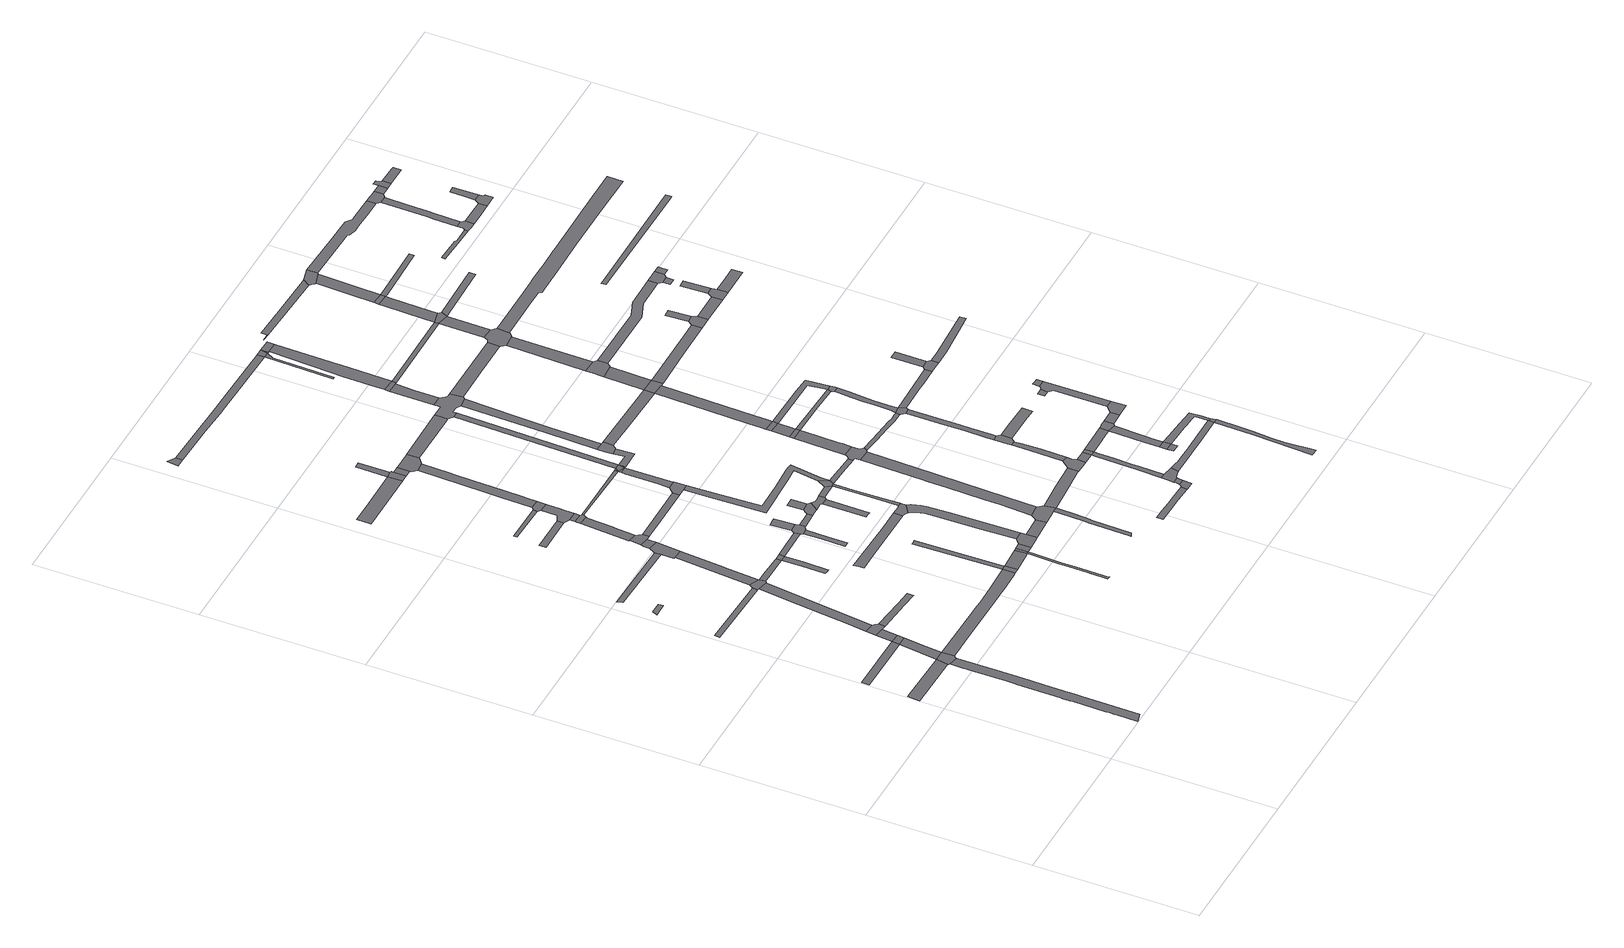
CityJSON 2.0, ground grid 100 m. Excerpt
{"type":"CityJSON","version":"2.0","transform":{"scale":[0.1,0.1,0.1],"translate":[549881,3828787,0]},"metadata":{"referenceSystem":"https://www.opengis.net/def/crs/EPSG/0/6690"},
"CityObjects":{
"road1":{"type":"Road","attributes":{"RoadStructureAttribute.sectionType":"1"},"geometry":[{"type":"MultiSurface","lod":"1","boundaries":[[[0,1,2,3]]]}]},
"road2":{"type":"Road","attributes":{"RoadStructureAttribute.sectionType":"1"},"geometry":[{"type":"MultiSurface","lod":"1","boundaries":[[[4,5,6,7,8,9,10,11,12,13,14,15,16,17,18,19,20,21,22,23,24,25,26,27,28,29,30,31]]]}]},
"road3":{"type":"Road","attributes":{"RoadStructureAttribute.sectionType":"1"},"geometry":[{"type":"MultiSurface","lod":"1","boundaries":[[[32,33,34,35]]]}]},
"road4":{"type":"Road","geometry":[{"type":"MultiSurface","lod":"1","boundaries":[[[3,2,36,37,38,4,31,39,40,41,42,43,44,45]]]}]},
"road5":{"type":"Road","attributes":{"RoadStructureAttribute.sectionType":"1"},"geometry":[{"type":"MultiSurface","lod":"1","boundaries":[[[34,46,47,3,45,48,49]]]}]},
"road6":{"type":"Road","geometry":[{"type":"MultiSurface","lod":"1","boundaries":[[[35,34,49,50]]]}]},
"road7":{"type":"Road","attributes":{"RoadStructureAttribute.sectionType":"1"},"geometry":[{"type":"MultiSurface","lod":"1","boundaries":[[[51,35,50,52]]]}]},
"road8":{"type":"Road","geometry":[{"type":"MultiSurface","lod":"1","boundaries":[[[53,54,55,56,57,58,59]]]}]},
"road9":{"type":"Road","geometry":[{"type":"MultiSurface","lod":"1","boundaries":[[[60,61,62,51,52,63,64,65,66,67]]]}]},
"road10":{"type":"Road","attributes":{"RoadStructureAttribute.sectionType":"1"},"geometry":[{"type":"MultiSurface","lod":"1","boundaries":[[[68,69,70,71]]]}]},
"road11":{"type":"Road","attributes":{"RoadStructureAttribute.sectionType":"1"},"geometry":[{"type":"MultiSurface","lod":"1","boundaries":[[[72,73,74,75,76,77,78,60,67,79]]]}]},
"road12":{"type":"Road","attributes":{"RoadStructureAttribute.sectionType":"1"},"geometry":[{"type":"MultiSurface","lod":"1","boundaries":[[[80,81,82,83,84,65,64]]]}]},
"road13":{"type":"Road","attributes":{"RoadStructureAttribute.sectionType":"1"},"geometry":[{"type":"MultiSurface","lod":"1","boundaries":[[[85,86,87,88,89,90,91,45,44,92,93,94,95,96,97,98]]]}]},
"road14":{"type":"Road","attributes":{"RoadStructureAttribute.sectionType":"1"},"geometry":[{"type":"MultiSurface","lod":"1","boundaries":[[[99,100,101,102]]]}]},
"road15":{"type":"Road","geometry":[{"type":"MultiSurface","lod":"1","boundaries":[[[103,104,71,70,105,72,79,106,107,108,109,110,111]]]}]},
"road16":{"type":"Road","attributes":{"RoadStructureAttribute.sectionType":"1"},"geometry":[{"type":"MultiSurface","lod":"1","boundaries":[[[112,103,111,113,114,115]]]}]},
"road17":{"type":"Road","attributes":{"RoadStructureAttribute.sectionType":"1"},"geometry":[{"type":"MultiSurface","lod":"1","boundaries":[[[116,117,118,110,109,119,120,121,122,123]]]}]},
"road18":{"type":"Road","attributes":{"RoadStructureAttribute.sectionType":"1"},"geometry":[{"type":"MultiSurface","lod":"1","boundaries":[[[122,124,125,126,127,128,129,130]]]}]},
"road19":{"type":"Road","geometry":[{"type":"MultiSurface","lod":"1","boundaries":[[[131,132,133,102,101,134,135,136,112,115,137]]]}]},
"road20":{"type":"Road","geometry":[{"type":"MultiSurface","lod":"1","boundaries":[[[138,123,122,130]]]}]},
"road21":{"type":"Road","attributes":{"RoadStructureAttribute.sectionType":"1"},"geometry":[{"type":"MultiSurface","lod":"1","boundaries":[[[139,140,131,137,141]]]}]},
"road22":{"type":"Road","attributes":{"RoadStructureAttribute.sectionType":"1"},"geometry":[{"type":"MultiSurface","lod":"1","boundaries":[[[142,143,144,145]]]}]},
"road23":{"type":"Road","geometry":[{"type":"MultiSurface","lod":"1","boundaries":[[[146,147,139,141,148,149,150]]]}]},
"road24":{"type":"Road","attributes":{"RoadStructureAttribute.sectionType":"1"},"geometry":[{"type":"MultiSurface","lod":"1","boundaries":[[[151,152,153,154,155,156]]]}]},
"road25":{"type":"Road","geometry":[{"type":"MultiSurface","lod":"1","boundaries":[[[157,158,85,98,159]]]}]},
"road26":{"type":"Road","attributes":{"RoadStructureAttribute.sectionType":"1"},"geometry":[{"type":"MultiSurface","lod":"1","boundaries":[[[160,161,162,146,150,163,164,165,166,167,168]]]}]},
"road27":{"type":"Road","attributes":{"RoadStructureAttribute.sectionType":"1"},"geometry":[{"type":"MultiSurface","lod":"1","boundaries":[[[169,170,138,130,171,172]]]}]},
"road28":{"type":"Road","attributes":{"RoadStructureAttribute.sectionType":"1"},"geometry":[{"type":"MultiSurface","lod":"1","boundaries":[[[173,174,175,176,177]]]}]},
"road29":{"type":"Road","attributes":{"RoadStructureAttribute.sectionType":"1"},"geometry":[{"type":"MultiSurface","lod":"1","boundaries":[[[178,179,180,181,182,158,157]]]}]},
"road30":{"type":"Road","attributes":{"RoadStructureAttribute.sectionType":"1"},"geometry":[{"type":"MultiSurface","lod":"1","boundaries":[[[183,184,185,186,187,188,189,190,191,192,193,194,195,196,197,198,199]]]}]},
"road31":{"type":"Road","geometry":[{"type":"MultiSurface","lod":"1","boundaries":[[[200,201,160,168,202,203,204,205]]]}]},
"road32":{"type":"Road","attributes":{"RoadStructureAttribute.sectionType":"1"},"geometry":[{"type":"MultiSurface","lod":"1","boundaries":[[[206,207,208,209,157,159,210,199]]]}]},
"road33":{"type":"Road","attributes":{"RoadStructureAttribute.sectionType":"1"},"geometry":[{"type":"MultiSurface","lod":"1","boundaries":[[[211,200,205,212]]]}]},
"road34":{"type":"Road","geometry":[{"type":"MultiSurface","lod":"1","boundaries":[[[213,214,145,144,211,212,215,216,217]]]}]},
"road35":{"type":"Road","attributes":{"RoadStructureAttribute.sectionType":"1"},"geometry":[{"type":"MultiSurface","lod":"1","boundaries":[[[218,219,220,221,222,223,224]]]}]},
"road36":{"type":"Road","attributes":{"RoadStructureAttribute.sectionType":"1"},"geometry":[{"type":"MultiSurface","lod":"1","boundaries":[[[225,226,227,228,229,230,231,232,233,234]]]}]},
"road37":{"type":"Road","geometry":[{"type":"MultiSurface","lod":"1","boundaries":[[[235,236,156,155,237,213,217,238]]]}]},
"road38":{"type":"Road","geometry":[{"type":"MultiSurface","lod":"1","boundaries":[[[239,206,199,198]]]}]},
"road39":{"type":"Road","geometry":[{"type":"MultiSurface","lod":"1","boundaries":[[[240,241,242,243,244,169,172,245,246,224,223,247,248,249,250,251]]]}]},
"road40":{"type":"Road","attributes":{"RoadStructureAttribute.sectionType":"1"},"geometry":[{"type":"MultiSurface","lod":"1","boundaries":[[[149,148,252,253,254]]]}]},
"road41":{"type":"Road","attributes":{"RoadStructureAttribute.sectionType":"1"},"geometry":[{"type":"MultiSurface","lod":"1","boundaries":[[[255,239,198,256,257]]]}]},
"road42":{"type":"Road","geometry":[{"type":"MultiSurface","lod":"1","boundaries":[[[258,259,260,242,241]]]}]},
"road43":{"type":"Road","attributes":{"RoadStructureAttribute.sectionType":"1"},"geometry":[{"type":"MultiSurface","lod":"1","boundaries":[[[261,262,263,264]]]}]},
"road44":{"type":"Road","attributes":{"RoadStructureAttribute.sectionType":"1"},"geometry":[{"type":"MultiSurface","lod":"1","boundaries":[[[265,251,250,266]]]}]},
"road45":{"type":"Road","geometry":[{"type":"MultiSurface","lod":"1","boundaries":[[[267,268,269,270,257,256,271,272,273]]]}]},
"road46":{"type":"Road","attributes":{"RoadStructureAttribute.sectionType":"1"},"geometry":[{"type":"MultiSurface","lod":"1","boundaries":[[[274,275,276,277,278,279,280,281,282,283,235,238]]]}]},
"road47":{"type":"Road","geometry":[{"type":"MultiSurface","lod":"1","boundaries":[[[284,285,286,287,177,176,288,289]]]}]},
"road48":{"type":"Road","attributes":{"RoadStructureAttribute.sectionType":"1"},"geometry":[{"type":"MultiSurface","lod":"1","boundaries":[[[203,202,290,291]]]}]},
"road49":{"type":"Road","geometry":[{"type":"MultiSurface","lod":"1","boundaries":[[[292,293,177,287]]]}]},
"road50":{"type":"Road","attributes":{"RoadStructureAttribute.sectionType":"1"},"geometry":[{"type":"MultiSurface","lod":"1","boundaries":[[[289,288,294,295]]]}]},
"road51":{"type":"Road","geometry":[{"type":"MultiSurface","lod":"1","boundaries":[[[296,297,298,265,266,299,300,301,302]]]}]},
"road52":{"type":"Road","attributes":{"RoadStructureAttribute.sectionType":"1"},"geometry":[{"type":"MultiSurface","lod":"1","boundaries":[[[303,304,305,306,307,308,309,310,311,312,313,314,315,268,267]]]}]},
"road53":{"type":"Road","attributes":{"RoadStructureAttribute.sectionType":"1"},"geometry":[{"type":"MultiSurface","lod":"1","boundaries":[[[316,273,272,317,318]]]}]},
"road54":{"type":"Road","geometry":[{"type":"MultiSurface","lod":"1","boundaries":[[[319,320,321,297,296]]]}]},
"road55":{"type":"Road","attributes":{"RoadStructureAttribute.sectionType":"1"},"geometry":[{"type":"MultiSurface","lod":"1","boundaries":[[[322,323,324,325,326]]]}]},
"road56":{"type":"Road","geometry":[{"type":"MultiSurface","lod":"1","boundaries":[[[327,328,329,302,301,330,331,332,322,326,333,334,335,336]]]}]},
"road57":{"type":"Road","geometry":[{"type":"MultiSurface","lod":"1","boundaries":[[[337,338,339,340,295,294,341,342,281,280,343,344]]]}]},
"road58":{"type":"Road","geometry":[{"type":"MultiSurface","lod":"1","boundaries":[[[345,346,234,233,347,348,308,307,349,350,351]]]}]},
"road59":{"type":"Road","geometry":[{"type":"MultiSurface","lod":"1","boundaries":[[[352,353,254,253,354,355]]]}]},
"road60":{"type":"Road","attributes":{"RoadStructureAttribute.sectionType":"1"},"geometry":[{"type":"MultiSurface","lod":"1","boundaries":[[[356,357,358,359,360,361,362,363,364,365,366,367,368]]]}]},
"road61":{"type":"Road","attributes":{"RoadStructureAttribute.sectionType":"1"},"geometry":[{"type":"MultiSurface","lod":"1","boundaries":[[[369,370,371,353,352,372,373]]]}]},
"road62":{"type":"Road","geometry":[{"type":"MultiSurface","lod":"1","boundaries":[[[374,375,376,377,378,379,316,318,380,381,368,367,382]]]}]},
"road63":{"type":"Road","attributes":{"RoadStructureAttribute.sectionType":"1"},"geometry":[{"type":"MultiSurface","lod":"1","boundaries":[[[383,336,335,384,385]]]}]},
"road64":{"type":"Road","attributes":{"RoadStructureAttribute.sectionType":"1"},"geometry":[{"type":"MultiSurface","lod":"1","boundaries":[[[386,387,388,389,385,390,391,351,350]]]}]},
"road65":{"type":"Road","attributes":{"RoadStructureAttribute.sectionType":"1"},"geometry":[{"type":"MultiSurface","lod":"1","boundaries":[[[392,393,394,395,396,397,398,355,354,399,400,401,402,403,404,405,406]]]}]},
"road66":{"type":"Road","geometry":[{"type":"MultiSurface","lod":"1","boundaries":[[[291,290,407]]]}]},
"road67":{"type":"Road","attributes":{"RoadStructureAttribute.sectionType":"1"},"geometry":[{"type":"MultiSurface","lod":"1","boundaries":[[[290,408,369,373]]]}]},
"road68":{"type":"Road","geometry":[{"type":"MultiSurface","lod":"1","boundaries":[[[407,290,373,409]]]}]},
"road69":{"type":"Road","attributes":{"RoadStructureAttribute.sectionType":"1"},"geometry":[{"type":"MultiSurface","lod":"1","boundaries":[[[409,373,410]]]}]},
"road70":{"type":"Road","geometry":[{"type":"MultiSurface","lod":"1","boundaries":[[[405,383,385,389,406]]]}]},
"road71":{"type":"Road","attributes":{"RoadStructureAttribute.sectionType":"1"},"geometry":[{"type":"MultiSurface","lod":"1","boundaries":[[[411,412,413,414,415,409,410]]]}]},
"road72":{"type":"Road","attributes":{"RoadStructureAttribute.sectionType":"1"},"geometry":[{"type":"MultiSurface","lod":"1","boundaries":[[[416,337,344,417,418]]]}]},
"road73":{"type":"Road","attributes":{"RoadStructureAttribute.sectionType":"1"},"geometry":[{"type":"MultiSurface","lod":"1","boundaries":[[[419,420,421,422,423,424,425,426,377,376,427,428,429,430,431]]]}]},
"road74":{"type":"Road","attributes":{"RoadStructureAttribute.sectionType":"1"},"geometry":[{"type":"MultiSurface","lod":"1","boundaries":[[[432,433,434,435,436,437,438,439,440,441]]]}]},
"road75":{"type":"Road","attributes":{"RoadStructureAttribute.sectionType":"1"},"geometry":[{"type":"MultiSurface","lod":"1","boundaries":[[[406,389,442,443,444,445]]]}]},
"road76":{"type":"Road","geometry":[{"type":"MultiSurface","lod":"1","boundaries":[[[446,447,414,413,448,449,450,451]]]}]},
"road77":{"type":"Road","attributes":{"RoadStructureAttribute.sectionType":"1"},"geometry":[{"type":"MultiSurface","lod":"1","boundaries":[[[452,407,409,453]]]}]},
"road78":{"type":"Road","attributes":{"RoadStructureAttribute.sectionType":"1"},"geometry":[{"type":"MultiSurface","lod":"1","boundaries":[[[454,455,382,367,456,457,458]]]}]},
"road79":{"type":"Road","attributes":{"RoadStructureAttribute.sectionType":"1"},"geometry":[{"type":"MultiSurface","lod":"1","boundaries":[[[459,460,461,264,263,462,463,464,465,466]]]}]},
"road80":{"type":"Road","attributes":{"RoadStructureAttribute.sectionType":"1"},"geometry":[{"type":"MultiSurface","lod":"1","boundaries":[[[467,468,469,470,471,446,451]]]}]},
"road81":{"type":"Road","geometry":[{"type":"MultiSurface","lod":"1","boundaries":[[[472,473,474,475,476,477,445,444,478,479,419,431,480,481,482,483,484,485,486,487]]]}]},
"road82":{"type":"Road","geometry":[{"type":"MultiSurface","lod":"1","boundaries":[[[488,489,490,491,492,441,440,493,494,495]]]}]},
"road83":{"type":"Road","attributes":{"RoadStructureAttribute.sectionType":"1"},"geometry":[{"type":"MultiSurface","lod":"1","boundaries":[[[496,497,498,499,500,501,502,503,488,495]]]}]},
"road84":{"type":"Road","attributes":{"RoadStructureAttribute.sectionType":"1"},"geometry":[{"type":"MultiSurface","lod":"1","boundaries":[[[504,505,472,487,506,507,508,509,510]]]}]},
"road85":{"type":"Road","geometry":[{"type":"MultiSurface","lod":"1","boundaries":[[[511,512,500,499,513,514,515,516,517,518,519]]]}]},
"road86":{"type":"Road","geometry":[{"type":"MultiSurface","lod":"1","boundaries":[[[520,521,522,523,416,418,452,453,524,525,526,470,469,527,528,529,530,531,532]]]}]},
"road87":{"type":"Road","geometry":[{"type":"MultiSurface","lod":"1","boundaries":[[[533,534,535,454,458,536,537,538,539,540,541]]]}]},
"road88":{"type":"Road","geometry":[{"type":"MultiSurface","lod":"1","boundaries":[[[542,504,510,543]]]}]},
"road89":{"type":"Road","attributes":{"RoadStructureAttribute.sectionType":"1"},"geometry":[{"type":"MultiSurface","lod":"1","boundaries":[[[449,448,544,545,546]]]}]},
"road90":{"type":"Road","attributes":{"RoadStructureAttribute.sectionType":"1"},"geometry":[{"type":"MultiSurface","lod":"1","boundaries":[[[547,548,549,550,511,519,551,552,553,554,555]]]}]},
"road91":{"type":"Road","attributes":{"RoadStructureAttribute.sectionType":"1"},"geometry":[{"type":"MultiSurface","lod":"1","boundaries":[[[556,542,543,557,558,559]]]}]},
"road92":{"type":"Road","attributes":{"RoadStructureAttribute.sectionType":"1"},"geometry":[{"type":"MultiSurface","lod":"1","boundaries":[[[560,561,520,532,562,563]]]}]},
"road93":{"type":"Road","attributes":{"RoadStructureAttribute.sectionType":"1"},"geometry":[{"type":"MultiSurface","lod":"1","boundaries":[[[564,538,537,565,547]]]}]},
"road94":{"type":"Road","geometry":[{"type":"MultiSurface","lod":"1","boundaries":[[[566,556,559,567]]]}]},
"road95":{"type":"Road","attributes":{"RoadStructureAttribute.sectionType":"1"},"geometry":[{"type":"MultiSurface","lod":"1","boundaries":[[[568,569,533,541,570,571,572]]]}]},
"road96":{"type":"Road","geometry":[{"type":"MultiSurface","lod":"1","boundaries":[[[573,574,560,563,575,576]]]}]},
"road97":{"type":"Road","geometry":[{"type":"MultiSurface","lod":"1","boundaries":[[[577,564,547,555]]]}]},
"road98":{"type":"Road","attributes":{"RoadStructureAttribute.sectionType":"1"},"geometry":[{"type":"MultiSurface","lod":"1","boundaries":[[[578,579,580,581,582,583,584,483,482,585,586,587,588,589,590,591]]]}]},
"road99":{"type":"Road","geometry":[{"type":"MultiSurface","lod":"1","boundaries":[[[592,593,594,568,572,595,596]]]}]},
"road100":{"type":"Road","attributes":{"RoadStructureAttribute.sectionType":"1"},"geometry":[{"type":"MultiSurface","lod":"1","boundaries":[[[545,597,598,599,566,567,600,601,602,603,604]]]}]},
"road101":{"type":"Road","attributes":{"RoadStructureAttribute.sectionType":"1"},"geometry":[{"type":"MultiSurface","lod":"1","boundaries":[[[465,605,606,607,608]]]}]},
"road102":{"type":"Road","attributes":{"RoadStructureAttribute.sectionType":"1"},"geometry":[{"type":"MultiSurface","lod":"1","boundaries":[[[609,610,611,612,613,573,576,614,615,616,617]]]}]},
"road103":{"type":"Road","geometry":[{"type":"MultiSurface","lod":"1","boundaries":[[[618,619,620,621]]]}]},
"road104":{"type":"Road","attributes":{"RoadStructureAttribute.sectionType":"1"},"geometry":[{"type":"MultiSurface","lod":"1","boundaries":[[[622,577,555,623,624,625,626,627]]]}]},
"road105":{"type":"Road","geometry":[{"type":"MultiSurface","lod":"1","boundaries":[[[628,618,621,629]]]}]},
"road106":{"type":"Road","attributes":{"RoadStructureAttribute.sectionType":"1"},"geometry":[{"type":"MultiSurface","lod":"1","boundaries":[[[630,631,632,633,634,635,636,637,638,593,592]]]}]},
"road107":{"type":"Road","attributes":{"RoadStructureAttribute.sectionType":"1"},"geometry":[{"type":"MultiSurface","lod":"1","boundaries":[[[639,543,510,640,641,642,643,644]]]}]},
"road108":{"type":"Road","attributes":{"RoadStructureAttribute.sectionType":"1"},"geometry":[{"type":"MultiSurface","lod":"1","boundaries":[[[645,646,647,648,649,517,516,650,651,652,653,654]]]}]},
"road109":{"type":"Road","geometry":[{"type":"MultiSurface","lod":"1","boundaries":[[[466,465,608,655]]]}]},
"road110":{"type":"Road","attributes":{"RoadStructureAttribute.sectionType":"1"},"geometry":[{"type":"MultiSurface","lod":"1","boundaries":[[[627,656,628,629,657,658,659,660,661]]]}]},
"road111":{"type":"Road","attributes":{"RoadStructureAttribute.sectionType":"1"},"geometry":[{"type":"MultiSurface","lod":"1","boundaries":[[[662,663,664,665,567,559,666,644,667]]]}]},
"road112":{"type":"Road","attributes":{"RoadStructureAttribute.sectionType":"1"},"geometry":[{"type":"MultiSurface","lod":"1","boundaries":[[[655,608,668,669]]]}]},
"road113":{"type":"Road","attributes":{"RoadStructureAttribute.sectionType":"1"},"geometry":[{"type":"MultiSurface","lod":"1","boundaries":[[[670,671,672,673,674,675,596,595]]]}]},
"road114":{"type":"Road","attributes":{"RoadStructureAttribute.sectionType":"1"},"geometry":[{"type":"MultiSurface","lod":"1","boundaries":[[[528,527,676,677,678,679]]]}]},
"road115":{"type":"Road","geometry":[{"type":"MultiSurface","lod":"1","boundaries":[[[680,591,590,681,682,634,633,683]]]}]},
"road116":{"type":"Road","geometry":[{"type":"MultiSurface","lod":"1","boundaries":[[[546,545,604,684,685,686,687]]]}]},
"road117":{"type":"Road","geometry":[{"type":"MultiSurface","lod":"1","boundaries":[[[688,655,669,609,617,689]]]}]},
"road118":{"type":"Road","geometry":[{"type":"MultiSurface","lod":"1","boundaries":[[[690,691,692,622,627,661,693,694]]]}]},
"road119":{"type":"Road","attributes":{"RoadStructureAttribute.sectionType":"1"},"geometry":[{"type":"MultiSurface","lod":"1","boundaries":[[[695,696,546,687]]]}]},
"road120":{"type":"Road","attributes":{"RoadStructureAttribute.sectionType":"1"},"geometry":[{"type":"MultiSurface","lod":"1","boundaries":[[[697,698,699,700,701,702,703,591,680,704,705,706,707,708]]]}]},
"road121":{"type":"Road","attributes":{"RoadStructureAttribute.sectionType":"1"},"geometry":[{"type":"MultiSurface","lod":"1","boundaries":[[[709,710,711,712,713,714,629,621,715,716,717,718,654,719]]]}]},
"road122":{"type":"Road","attributes":{"RoadStructureAttribute.sectionType":"1"},"geometry":[{"type":"MultiSurface","lod":"1","boundaries":[[[653,720,721,722,723,724,725,726,727,728]]]}]},
"road123":{"type":"Road","attributes":{"RoadStructureAttribute.sectionType":"1"},"geometry":[{"type":"MultiSurface","lod":"1","boundaries":[[[729,730,576,575,731,732]]]}]},
"road124":{"type":"Road","geometry":[{"type":"MultiSurface","lod":"1","boundaries":[[[733,734,735]]]}]},
"road125":{"type":"Road","attributes":{"RoadStructureAttribute.sectionType":"1"},"geometry":[{"type":"MultiSurface","lod":"1","boundaries":[[[736,690,694,737]]]}]},
"road126":{"type":"Road","geometry":[{"type":"MultiSurface","lod":"1","boundaries":[[[738,739,740,696,695,741,742,743]]]}]},
"road127":{"type":"Road","geometry":[{"type":"MultiSurface","lod":"1","boundaries":[[[744,667,644,643,745,697,708]]]}]},
"road128":{"type":"Road","geometry":[{"type":"MultiSurface","lod":"1","boundaries":[[[654,653,728,746,747,719]]]}]},
"road129":{"type":"Road","attributes":{"RoadStructureAttribute.sectionType":"1"},"geometry":[{"type":"MultiSurface","lod":"1","boundaries":[[[748,680,683,749,750,751]]]}]},
"road130":{"type":"Road","geometry":[{"type":"MultiSurface","lod":"1","boundaries":[[[752,753,754,736,737,755,756,757]]]}]},
"road131":{"type":"Road","attributes":{"RoadStructureAttribute.sectionType":"1"},"geometry":[{"type":"MultiSurface","lod":"1","boundaries":[[[758,759,738,743]]]}]},
"road132":{"type":"Road","geometry":[{"type":"MultiSurface","lod":"1","boundaries":[[[760,761,762,763,764]]]}]},
"road133":{"type":"Road","attributes":{"RoadStructureAttribute.sectionType":"1"},"geometry":[{"type":"MultiSurface","lod":"1","boundaries":[[[765,766,760,764,767,752,757,768]]]}]},
"road134":{"type":"Road","geometry":[{"type":"MultiSurface","lod":"1","boundaries":[[[769,770,771,772,773,774,679,678,775,776,759,758,777,778,779,780,781,782,783]]]}]},
"road135":{"type":"Road","attributes":{"RoadStructureAttribute.sectionType":"1"},"geometry":[{"type":"MultiSurface","lod":"1","boundaries":[[[784,785,687,686,786,787]]]}]},
"road136":{"type":"Road","attributes":{"RoadStructureAttribute.sectionType":"1"},"geometry":[{"type":"MultiSurface","lod":"1","boundaries":[[[788,789,790,765,768]]]}]},
"road137":{"type":"Road","attributes":{"RoadStructureAttribute.sectionType":"1"},"geometry":[{"type":"MultiSurface","lod":"1","boundaries":[[[732,791,792,769,783,793,794]]]}]},
"road138":{"type":"Road","attributes":{"RoadStructureAttribute.sectionType":"1"},"geometry":[{"type":"MultiSurface","lod":"1","boundaries":[[[795,796,797,733,735,798,799]]]}]},
"road139":{"type":"Road","geometry":[{"type":"MultiSurface","lod":"1","boundaries":[[[800,748,751,801,802,803,804]]]}]},
"road140":{"type":"Road","geometry":[{"type":"MultiSurface","lod":"1","boundaries":[[[805,806,729,732,794,807]]]}]},
"road141":{"type":"Road","geometry":[{"type":"MultiSurface","lod":"1","boundaries":[[[808,809,800,804]]]}]},
"road142":{"type":"Road","attributes":{"RoadStructureAttribute.sectionType":"1"},"geometry":[{"type":"MultiSurface","lod":"1","boundaries":[[[810,811,812,813,814,729,806,815,816,817,818]]]}]},
"road143":{"type":"Road","geometry":[{"type":"MultiSurface","lod":"1","boundaries":[[[819,810,818,820]]]}]},
"road144":{"type":"Road","attributes":{"RoadStructureAttribute.sectionType":"1"},"geometry":[{"type":"MultiSurface","lod":"1","boundaries":[[[821,822,742,741,823,824,825,826]]]}]},
"road145":{"type":"Road","attributes":{"RoadStructureAttribute.sectionType":"1"},"geometry":[{"type":"MultiSurface","lod":"1","boundaries":[[[827,828,829,830,831,832,833,834,819,820]]]}]},
"road146":{"type":"Road","geometry":[{"type":"MultiSurface","lod":"1","boundaries":[[[835,836,784,787,837,838]]]}]},
"road147":{"type":"Road","geometry":[{"type":"MultiSurface","lod":"1","boundaries":[[[839,840,841,836,835]]]}]},
"road148":{"type":"Road","attributes":{"RoadStructureAttribute.sectionType":"1"},"geometry":[{"type":"MultiSurface","lod":"1","boundaries":[[[842,843,844,845,846,847,807,794]]]}]},
"road149":{"type":"Road","attributes":{"RoadStructureAttribute.sectionType":"1"},"geometry":[{"type":"MultiSurface","lod":"1","boundaries":[[[848,849,803,802,850,851,852]]]}]},
"road150":{"type":"Road","geometry":[{"type":"MultiSurface","lod":"1","boundaries":[[[853,799,798,854,855,832,831,856]]]}]},
"road151":{"type":"Road","attributes":{"RoadStructureAttribute.sectionType":"1"},"geometry":[{"type":"MultiSurface","lod":"1","boundaries":[[[838,837,857,858,859]]]}]},
"road152":{"type":"Road","attributes":{"RoadStructureAttribute.sectionType":"1"},"geometry":[{"type":"MultiSurface","lod":"1","boundaries":[[[860,861,862,863,820,818]]]}]},
"road153":{"type":"Road","geometry":[{"type":"MultiSurface","lod":"1","boundaries":[[[864,865,859,858,866,867]]]}]},
"road154":{"type":"Road","geometry":[{"type":"MultiSurface","lod":"1","boundaries":[[[868,869,870,865,864]]]}]},
"road155":{"type":"Road","geometry":[{"type":"MultiSurface","lod":"1","boundaries":[[[871,872,873,874]]]}]},
"road156":{"type":"Road","geometry":[{"type":"MultiSurface","lod":"1","boundaries":[[[826,825,874,873,875,876]]]}]},
"road157":{"type":"Road","attributes":{"RoadStructureAttribute.sectionType":"1"},"geometry":[{"type":"MultiSurface","lod":"1","boundaries":[[[877,867,866,878,879]]]}]},
"road158":{"type":"Road","attributes":{"RoadStructureAttribute.sectionType":"1"},"geometry":[{"type":"MultiSurface","lod":"1","boundaries":[[[880,881,876,875]]]}]},
"road159":{"type":"Road","attributes":{"RoadStructureAttribute.sectionType":"1"},"geometry":[{"type":"MultiSurface","lod":"1","boundaries":[[[882,883,884,885,886,887,853,856,888,889,890,891,892,893,894,895]]]}]},
"road160":{"type":"Road","attributes":{"RoadStructureAttribute.sectionType":"1"},"geometry":[{"type":"MultiSurface","lod":"1","boundaries":[[[896,897,898,899,900,901,902,903,904,905,780,779,906,907,908,909,910,911,912,913,914,915,916]]]}]},
"road161":{"type":"Road","attributes":{"RoadStructureAttribute.sectionType":"1"},"geometry":[{"type":"MultiSurface","lod":"1","boundaries":[[[917,918,919,920,921,922,923]]]}]},
"road162":{"type":"Road","geometry":[{"type":"MultiSurface","lod":"1","boundaries":[[[924,925,926,923,922,927,928,929,930,931]]]}]},
"road163":{"type":"Road","attributes":{"RoadStructureAttribute.sectionType":"1"},"geometry":[{"type":"MultiSurface","lod":"1","boundaries":[[[932,933,934,935,936,937,938,939]]]}]},
"road164":{"type":"Road","attributes":{"RoadStructureAttribute.sectionType":"1"},"geometry":[{"type":"MultiSurface","lod":"1","boundaries":[[[940,941,942,943,944,945,946,947,924,931]]]}]},
"road165":{"type":"Road","attributes":{"RoadStructureAttribute.sectionType":"1"},"geometry":[{"type":"MultiSurface","lod":"1","boundaries":[[[948,949,930,929,950,951,952,953]]]}]},
"road166":{"type":"Road","geometry":[{"type":"MultiSurface","lod":"1","boundaries":[[[954,955,956,895,894,944,943,957,958]]]}]},
"road167":{"type":"Road","attributes":{"RoadStructureAttribute.sectionType":"1"},"geometry":[{"type":"MultiSurface","lod":"1","boundaries":[[[958,957,959,960,961]]]}]},
"road168":{"type":"Road","geometry":[{"type":"MultiSurface","lod":"1","boundaries":[[[962,963,964,965,966,953,952,967,968]]]}]},
"road169":{"type":"Road","geometry":[{"type":"MultiSurface","lod":"1","boundaries":[[[969,970,971,972,973,966,965]]]}]},
"road170":{"type":"Road","geometry":[{"type":"MultiSurface","lod":"1","boundaries":[[[974,961,960,975,976,977,978]]]}]},
"road171":{"type":"Road","attributes":{"RoadStructureAttribute.sectionType":"1"},"geometry":[{"type":"MultiSurface","lod":"1","boundaries":[[[979,976,975,980,981]]]}]}
},
"vertices":[
[13,1225,0],[7,1152,0],[350,1144,0],[365,1218,0],
[359,1133,0],[359,1052,0],[358,1038,0],[358,1018,0],[358,990,0],[359,794,0],[359,776,0],[358,748,0],[357,733,0],[355,467,0],[355,453,0],[355,411,0],[355,394,0],[354,194,0],[354,178,0],[353,143,0],[353,130,0],[351,6,0],[412,21,0],[412,26,0],[415,379,0],[416,407,0],[417,446,0],[417,449,0],[418,596,0],[418,690,0],[419,888,0],[420,1122,0],
[14,1503,0],[11,1455,0],[393,1453,0],[399,1501,0],
[352,1143,0],[355,1141,0],[357,1138,0],[421,1129,0],[424,1134,0],[426,1137,0],[430,1139,0],[431,1140,0],[433,1141,0],[428,1217,0],
[393,1452,0],[392,1437,0],[438,1319,0],[453,1453,0],
[457,1494,0],
[410,1601,0],[469,1594,0],
[67,2751,0],[145,2754,0],[146,2754,0],[144,2769,0],[143,2783,0],[73,2783,0],[61,2751,0],
[417,1665,0],[414,1633,0],[412,1617,0],[479,1593,0],[500,1590,0],[504,1630,0],[489,1646,0],[477,1658,0],
[34,2393,0],[31,2361,0],[485,2348,0],[487,2378,0],
[495,2342,0],[467,2096,0],[467,2095,0],[449,1936,0],[449,1935,0],[431,1780,0],[431,1779,0],[558,2332,0],
[703,1570,0],[801,1561,0],[803,1581,0],[805,1600,0],[707,1610,0],
[1208,1218,0],[1044,1212,0],[902,1210,0],[899,1211,0],[897,1211,0],[870,1213,0],[634,1215,0],[443,1143,0],[634,1143,0],[996,1140,0],[1004,1140,0],[1053,1140,0],[1178,1142,0],[1213,1144,0],
[68,2996,0],[77,2964,0],[534,2951,0],[531,2988,0],
[505,2404,0],[490,2382,0],[486,2347,0],[563,2332,0],[566,2335,0],[570,2339,0],[574,2342,0],[564,2377,0],[563,2377,0],
[543,2869,0],[579,2570,0],[581,2600,0],[603,2864,0],
[755,2370,0],[622,2375,0],[605,2376,0],[606,2340,0],[623,2339,0],[734,2338,0],[768,2337,0],[767,2370,0],
[769,2221,0],[768,2076,0],[785,2073,0],[803,2071,0],[803,2073,0],[804,2223,0],[807,2336,0],
[555,3029,0],[533,2991,0],[532,2990,0],[537,2951,0],[534,2942,0],[533,2870,0],[616,3015,0],
[807,2371,0],
[560,3082,0],[557,3065,0],[619,3074,0],
[321,3581,0],[322,3541,0],[553,3543,0],[553,3583,0],
[563,3155,0],[569,3153,0],[646,3074,0],[646,3113,0],[619,3147,0],
[336,3741,0],[335,3731,0],[334,3721,0],[335,3721,0],[579,3716,0],[581,3741,0],
[1238,1221,0],[1208,1219,0],[1243,1146,0],
[587,3458,0],[581,3390,0],[581,3389,0],[624,3196,0],[631,3258,0],[634,3288,0],[645,3448,0],[645,3449,0],[646,3453,0],
[1006,2375,0],[897,2373,0],[812,2336,0],[1013,2341,0],
[216,4571,0],[99,4571,0],[99,4484,0],[503,4486,0],[500,4574,0],
[1238,1239,0],[1226,1757,0],[1214,1756,0],[1196,1756,0],[1208,1235,0],
[1388,1126,0],[1385,1034,0],[1381,962,0],[1382,899,0],[1380,790,0],[1380,774,0],[1379,706,0],[1379,677,0],[1379,668,0],[1399,667,0],[1394,685,0],[1394,704,0],[1397,877,0],[1396,962,0],[1403,1128,0],[1404,1156,0],[1389,1155,0],
[589,3491,0],[588,3478,0],[661,3474,0],[661,3484,0],[651,3484,0],[647,3490,0],
[1384,1228,0],[1368,1227,0],[1243,1221,0],[1241,1221,0],[1376,1154,0],
[589,3524,0],[648,3523,0],
[595,3697,0],[592,3601,0],[650,3582,0],[651,3617,0],[654,3695,0],
[1024,2216,0],[1020,2076,0],[1036,2076,0],[1053,2076,0],[1054,2196,0],[1058,2328,0],[1023,2326,0],
[1254,1958,0],[1056,1964,0],[898,1967,0],[896,1967,0],[898,1936,0],[899,1904,0],[1049,1906,0],[1299,1903,0],[1389,1902,0],[1389,1958,0],
[596,3754,0],[584,3741,0],[581,3713,0],[655,3752,0],
[1399,1229,0],
[1082,2380,0],[1075,2400,0],[1020,2397,0],[1011,2383,0],[1008,2378,0],[1015,2338,0],[1020,2330,0],[1060,2331,0],[1069,2339,0],[1072,2343,0],[1085,2343,0],[1083,2377,0],
[792,3074,0],[1035,3075,0],[1035,3116,0],
[1436,1231,0],[1446,1158,0],[1441,1231,0],
[1069,2526,0],[1041,2525,0],[1014,2523,0],
[106,5712,0],[98,5643,0],[153,5641,0],[155,5684,0],
[1184,2380,0],[1185,2347,0],
[1530,1261,0],[1476,1260,0],[1463,1250,0],[1444,1234,0],[1516,1163,0],[1534,1164,0],[1530,1230,0],
[658,3819,0],[658,3843,0],[664,4041,0],[665,4071,0],[671,4250,0],[672,4285,0],[676,4453,0],[617,4448,0],[606,4038,0],[602,3944,0],
[547,4575,0],[543,4575,0],[540,4576,0],[540,4578,0],[547,4486,0],[547,4561,0],
[1074,3463,0],[1074,3484,0],
[536,4768,0],[499,4767,0],
[590,4486,0],[591,4561,0],
[1262,2415,0],[1207,2413,0],[1195,2396,0],[1197,2348,0],[1208,2348,0],[1237,2349,0],[1275,2403,0],
[1522,1658,0],[1518,1823,0],[1510,1853,0],[1494,1905,0],[1482,1925,0],[1424,1887,0],[1435,1872,0],[1445,1857,0],[1450,1840,0],[1455,1827,0],[1460,1813,0],[1461,1770,0],[1468,1498,0],
[1666,1237,0],[1561,1165,0],[1670,1172,0],
[1258,2510,0],[1231,2509,0],[1203,2508,0],
[1298,2340,0],[1297,2078,0],[1316,2078,0],[1337,2078,0],[1338,2339,0],
[1314,2385,0],[1301,2385,0],[1296,2385,0],[1280,2350,0],[1286,2351,0],[1294,2343,0],[1343,2345,0],[1346,2349,0],[1349,2353,0],[1348,2387,0],
[717,4562,0],[715,4562,0],[707,4562,0],[601,4560,0],[601,4469,0],[616,4449,0],[685,4460,0],[715,4488,0],
[1451,1958,0],[1445,1958,0],[1409,1897,0],[1417,1892,0],[1481,1938,0],[1481,1958,0],[1461,1958,0],
[1120,3150,0],[1063,3149,0],[1085,3075,0],[1122,3076,0],
[1771,1147,0],[1768,988,0],[1766,966,0],[1759,713,0],[1759,706,0],[1772,712,0],[1786,719,0],[1793,966,0],[1796,969,0],[1802,1066,0],[1804,1151,0],[1804,1179,0],[1771,1178,0],
[1072,3441,0],[1069,3418,0],[1069,3218,0],[1119,3169,0],[1114,3441,0],
[1789,1252,0],[1770,1273,0],[1767,1276,0],[1692,1271,0],[1689,1267,0],[1673,1245,0],[1758,1178,0],[1768,1178,0],[1794,1246,0],
[1430,2390,0],[1453,2356,0],[1455,2357,0],
[1480,1965,0],[1478,2053,0],[1473,2233,0],[1472,2360,0],[1460,2122,0],[1461,1964,0],
[1496,2448,0],[1522,2638,0],[1490,2641,0],[1474,2642,0],[1312,2633,0],[1140,2629,0],[1127,2914,0],[1085,3061,0],[1087,2936,0],[1094,2691,0],[1098,2584,0],[1397,2597,0],[1485,2602,0],[1462,2446,0],[1492,2391,0],
[1091,3484,0],
[1073,3453,0],
[1124,3481,0],
[1125,3442,0],
[1246,3445,0],[1247,3476,0],[1240,3555,0],[1197,3551,0],[1203,3482,0],
[1082,4567,0],[1059,4488,0],[1083,4488,0],
[1722,2312,0],[1718,2141,0],[1712,1932,0],[1712,1931,0],[1712,1909,0],[1709,1780,0],[1703,1557,0],[1702,1465,0],[1775,1466,0],[1779,1598,0],[1787,1878,0],[1788,1904,0],[1799,2310,0],
[2137,645,0],[2100,646,0],[2032,648,0],[1963,651,0],[1962,611,0],[2092,609,0],[2147,607,0],[2244,603,0],[2250,603,0],[2254,641,0],
[1480,2360,0],[1587,2355,0],[1700,2348,0],[1701,2378,0],
[1195,3644,0],[1193,3596,0],[1263,3582,0],[1264,3642,0],[1246,3642,0],[1245,3642,0],
[1114,4466,0],[1148,4465,0],
[2140,1267,0],[1968,1257,0],[1953,1189,0],[2121,1201,0],[2139,1200,0],
[802,5665,0],[590,5670,0],[392,5676,0],[425,5634,0],[590,5625,0],[650,5624,0],[1135,5610,0],[1136,5657,0],
[1254,3960,0],[1261,4152,0],[1274,4478,0],[1215,4469,0],[1204,3961,0],
[1727,2406,0],[1725,2399,0],[1720,2392,0],[1719,2391,0],[1714,2385,0],[1709,2381,0],[1721,2347,0],[1722,2347,0],[1800,2311,0],[1806,2316,0],[1809,2317,0],[1821,2339,0],[1817,2344,0],[1802,2361,0],[1803,2391,0],[1803,2404,0],
[2271,656,0],[2270,654,0],[2266,648,0],[2262,643,0],[2255,641,0],[2254,601,0],[2308,602,0],[2311,655,0],
[2311,669,0],[2315,687,0],[2315,688,0],[2316,694,0],[2275,691,0],[2275,686,0],[2274,671,0],[2272,658,0],
[1734,2717,0],[1728,2509,0],[1805,2462,0],[1804,2490,0],[1805,2601,0],[1808,2685,0],[1809,2715,0],
[2279,769,0],[2277,731,0],[2323,701,0],[2331,704,0],[2348,707,0],[2368,712,0],[2378,757,0],[2316,768,0],[2313,769,0],
[1160,4606,0],[1160,4577,0],[1160,4570,0],[1160,4568,0],[1149,4489,0],[1188,4489,0],[1211,4471,0],[1288,4494,0],[1278,4569,0],[1255,4569,0],[1253,4571,0],[1247,4578,0],[1222,4607,0],
[2182,1317,0],[2180,1314,0],[2146,1273,0],[2211,1199,0],[2223,1198,0],[2226,1249,0],[2222,1264,0],[2218,1283,0],[2218,1308,0],
[1735,2745,0],[1810,2743,0],
[1483,3572,0],[1757,3565,0],[1761,3630,0],
[2295,1195,0],[2294,1170,0],[2286,971,0],[2286,913,0],[2316,931,0],[2316,971,0],[2322,1081,0],[2323,1170,0],[2323,1195,0],
[1738,2853,0],[1810,2749,0],[1811,2765,0],[1813,2851,0],
[1162,4874,0],[1158,4764,0],[1223,4757,0],[1232,4872,0],
[2294,1250,0],[2289,1195,0],
[1739,2886,0],[1814,2884,0],
[2185,1625,0],[2185,1517,0],[2221,1468,0],[2218,1585,0],[2217,1625,0],
[1163,4905,0],[1163,4898,0],[1239,4872,0],[1245,4897,0],
[2322,1250,0],
[2161,2309,0],[2145,2309,0],[2124,2310,0],[2106,2310,0],[2087,2313,0],[2024,2318,0],[1905,2330,0],[1841,2313,0],[1911,2305,0],[2015,2294,0],[2095,2285,0],[2136,2285,0],[2161,2284,0],[2166,2310,0],
[2220,1732,0],[2185,1729,0],[2185,1649,0],[2239,1648,0],[2240,1712,0],
[1757,3562,0],[1742,2998,0],[1740,2912,0],[1814,2887,0],[1815,2910,0],[1817,2999,0],[1831,3555,0],[1831,3559,0],
[1125,5196,0],[1140,5196,0],[1148,5569,0],[1170,5609,0],
[1188,5609,0],[1170,5222,0],[1167,5161,0],[1164,4946,0],[1163,4926,0],[1245,4905,0],[1250,5219,0],[1250,5222,0],[1256,5608,0],
[2513,844,0],[2513,807,0],[2563,807,0],[2563,844,0],
[2520,1254,0],[2327,1195,0],[2427,1197,0],[2429,1197,0],[2433,1197,0],[2521,1199,0],
[2513,891,0],[2561,891,0],
[2220,1760,0],[2222,1892,0],[2221,1949,0],[2218,2262,0],[2183,2257,0],[2184,2205,0],[2185,2057,0],[2187,1900,0],[2185,1772,0],
[1820,2743,0],[1822,2715,0],[2001,2713,0],[2166,2707,0],[2179,2704,0],[2188,2730,0],
[2608,747,0],[2545,746,0],[2508,748,0],[2435,750,0],[2427,751,0],[2426,711,0],[2661,710,0],[2822,712,0],[2828,712,0],[2830,749,0],
[1180,5656,0],
[2513,979,0],[2561,974,0],[2563,979,0],[2565,1034,0],[2570,1169,0],[2571,1189,0],
[2207,2867,0],[2207,2872,0],[2204,2872,0],[2102,2879,0],[2172,2844,0],[2221,2733,0],
[1179,5609,0],[1182,5609,0],
[2430,1645,0],[2494,1644,0],[2497,1707,0],[2327,1711,0],[2273,1712,0],[2260,1712,0],
[1517,4495,0],[1533,4495,0],[1760,4495,0],[1762,4570,0],
[2207,2316,0],[2164,2281,0],[2173,2269,0],[2228,2278,0],
[1835,3559,0],[1836,3559,0],[1853,3560,0],[1852,3626,0],
[1180,5657,0],[1257,5654,0],
[2584,1257,0],[2546,1256,0],[2531,1254,0],[2575,1192,0],[2585,1201,0],
[1856,3879,0],[1769,3873,0],
[2189,2687,0],[2187,2660,0],[2182,2585,0],[2178,2514,0],[2179,2442,0],[2175,2342,0],[2167,2315,0],[2207,2352,0],[2206,2467,0],[2213,2562,0],[2220,2612,0],[2223,2686,0],
[2847,797,0],[2842,869,0],[2796,873,0],[2789,873,0],[2697,880,0],[2618,886,0],[2715,838,0],[2742,835,0],[2793,833,0],[2830,831,0],[2847,738,0],
[2825,473,0],[2806,112,0],[2847,109,0],[2849,127,0],[2837,294,0],[2839,379,0],[2848,487,0],[2852,579,0],[2858,710,0],
[1796,4903,0],[1772,4902,0],[1773,4877,0],[1796,4878,0],
[1310,5679,0],[1264,5677,0],[1310,5675,0],
[2665,1258,0],[2666,1203,0],
[1772,3984,0],[1771,3955,0],[1771,3953,0],[1880,3905,0],[1880,3963,0],[1859,3982,0],
[2224,2705,0],[2184,2700,0],
[2849,732,0],[2848,735,0],
[2565,2324,0],[2413,2279,0],[2448,2279,0],[2566,2281,0],
[2704,1294,0],[2688,1279,0],[2686,1277,0],[2754,1205,0],[2752,1260,0],[2752,1294,0],
[1862,4472,0],[1785,4466,0],
[2679,1683,0],[2637,1682,0],[2638,1640,0],[2678,1641,0],[2679,1641,0],
[2702,1700,0],[2688,1683,0],[2705,1616,0],[2749,1701,0],
[1792,4604,0],[1790,4593,0],[1788,4589,0],[1786,4584,0],[1780,4578,0],[1773,4573,0],[1761,4493,0],[1784,4468,0],[1864,4474,0],[1886,4496,0],[1888,4498,0],[1894,4574,0],[1892,4576,0],[1868,4598,0],[1866,4600,0],
[2371,3631,0],[2278,3630,0],[2123,3566,0],[2371,3567,0],
[2749,1741,0],[2726,1741,0],[2704,1741,0],
[1796,4870,0],[1795,4849,0],[1871,4853,0],[1871,4863,0],
[1804,5698,0],[1541,5707,0],[1311,5715,0],[1789,5655,0],[1817,5698,0],
[2582,2343,0],[2624,2281,0],[2649,2281,0],[2648,2326,0],[2632,2343,0],
[1880,4912,0],[1872,4920,0],[1887,4904,0],
[2632,2534,0],[2582,2534,0],
[1806,5239,0],[1805,5210,0],[1797,4965,0],[1797,4919,0],[1796,4907,0],[1872,4924,0],[1873,4966,0],[1879,5212,0],[1880,5236,0],
[1808,5271,0],[1881,5268,0],
[2407,4003,0],[2302,3961,0],[2313,3903,0],[2419,3945,0],[2610,3947,0],[2610,4005,0],
[1882,5272,0],[1887,5414,0],[1896,5634,0],[1897,5646,0],[1897,5650,0],[1820,5624,0],[1820,5623,0],[1813,5412,0],
[2433,3662,0],[2389,3659,0],[2449,3568,0],[2449,3632,0],
[2425,3798,0],[2402,3797,0],[2380,3795,0],
[1874,4863,0],[1880,4864,0],[1901,4864,0],[2258,4874,0],[2258,4912,0],[1903,4904,0],
[3051,2343,0],[2727,2325,0],[2746,2282,0],[2890,2291,0],[3054,2305,0],
[1903,5720,0],[1802,5642,0],[1815,5628,0],[1904,5655,0],
[2580,3568,0],[2633,3569,0],[2633,3634,0],
[1896,5236,0],[2262,5245,0],[2263,5275,0],[1896,5269,0],
[2695,3666,0],[2650,3665,0],[2703,3569,0],[2703,3634,0],
[2689,3831,0],[2667,3830,0],[2644,3829,0],
[2632,3882,0],[2675,3883,0],[2675,3927,0],[2632,3925,0],
[2696,3948,0],[2695,4006,0],
[2809,3635,0],[2890,3571,0],[2889,3635,0],
[2737,3948,0],[2737,4006,0],
[2424,5678,0],[2397,5678,0],[2362,5705,0],[2361,5706,0],[2290,5708,0],[2204,5711,0],[1906,5656,0],[2259,5647,0],[2271,5637,0],[2315,5625,0],[2356,5624,0],[2481,5622,0],[2572,5620,0],[2573,5675,0],
[3161,4582,0],[3156,4582,0],[2629,4578,0],[2618,4578,0],[2578,4577,0],[2463,4576,0],[2462,4576,0],[2341,4576,0],[2325,4576,0],[2225,4575,0],[2134,4500,0],[2248,4500,0],[2259,4500,0],[2275,4482,0],[2288,4482,0],[2301,4482,0],[2438,4484,0],[2721,4489,0],[3024,4490,0],[3315,4488,0],[3314,4583,0],
[2477,5089,0],[2462,5097,0],[2310,5103,0],[2308,5080,0],[2473,5072,0],[2575,5067,0],[2575,5088,0],
[2585,5139,0],[2585,5105,0],[2582,5100,0],[2585,5066,0],[2601,5066,0],[2643,5063,0],[2647,5121,0],[2629,5138,0],
[3291,4230,0],[2482,4225,0],[2481,4225,0],[2482,4211,0],[2484,4197,0],[3288,4193,0],[3311,4193,0],[3310,4230,0],
[2633,5310,0],[2634,5332,0],[2637,5469,0],[2640,5601,0],[2595,5600,0],[2593,5512,0],[2589,5316,0],[2588,5285,0],
[2724,5119,0],[2675,5120,0],[2661,5064,0],[2720,5065,0],[2813,5067,0],[2812,5118,0],
[2650,5673,0],[2623,5674,0],[2613,5674,0],[2662,5619,0],[2663,5673,0],
[2666,5619,0],[2717,5619,0],[2717,5672,0],
[2885,5119,0],[2877,5126,0],[2877,5134,0],[2877,5146,0],[2829,5145,0],[2890,5068,0],[2890,5116,0],
[2875,5302,0],[2875,5303,0],[2855,5302,0],[2835,5300,0],[2832,5211,0],
[2717,5705,0],[2762,5619,0],[2762,5672,0],[2751,5684,0],[2744,5704,0],
[2873,5669,0],[2890,5619,0],[2891,5668,0]
]}
